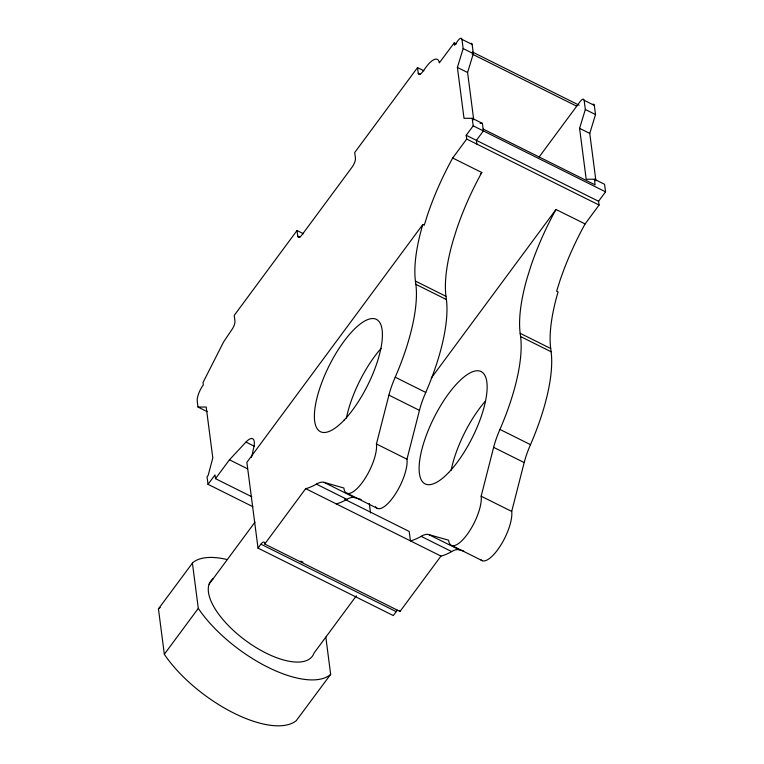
<?xml version="1.0" encoding="UTF-8"?>
<svg xmlns="http://www.w3.org/2000/svg" width="764" height="764" viewBox="0 0 764 764"><rect width="100%" height="100%" fill="white"/><g stroke="black" fill="none" stroke-linecap="round" stroke-linejoin="round"><path stroke-width="1.15" d="M463.7 551.054L459.288 549.803A43.271 14.888 -63.5 0 0 451.658 551.57L451.199 551.847A125.497 43.176 -63.5 0 1 442.251 555.762L440.962 556.096L400.011 611.467L264.736 544.016L305.686 488.645L306.975 488.311A125.497 43.176 -63.5 0 0 315.933 484.395L316.392 484.118A43.271 14.888 -63.5 0 1 324.012 482.351L343.867 488.005A30.293 10.419 -63.5 0 0 362.289 482.485A30.293 10.419 -63.5 0 0 376.432 443.979L388.905 395.131A47.607 16.378 -63.5 0 1 395.217 377.215L395.227 377.187A125.497 43.176 -63.5 0 0 415.855 284.323L415.425 281.076A125.497 43.176 -63.5 0 1 422.482 225.6L422.826 224.482L424.278 225.208L427.42 215.171A125.497 43.176 -63.5 0 1 452.699 158.005L466.699 139.048L466.212 135.276L473.193 125.85L472.209 118.305L464.015 118.315L457.397 67.423L463.156 48.562L461.962 39.375A6.494 2.235 -63.5 0 0 458.018 40.559L454.523 45.277L454.217 42.918L456.356 43.987M375.525 506.752A30.293 10.419 -63.5 0 0 394.94 494.7A30.293 10.419 -63.5 0 0 406.973 459.202L419.455 410.363A47.607 16.378 -63.5 0 1 425.758 392.438L425.768 392.419A125.497 43.176 -63.5 0 0 446.396 299.555L445.975 296.308A125.497 43.176 -63.5 0 1 453.023 240.822L456.509 229.677A125.497 43.176 -63.5 0 1 481.788 172.511L452.699 158.005M344.545 499.207L409.189 531.448L410.421 540.864L411.7 540.53A125.497 43.176 -63.5 0 0 420.658 536.614L421.117 536.338A43.271 14.888 -63.5 0 1 428.738 534.571L448.592 540.215A30.293 10.419 -63.5 0 0 467.014 534.695A30.293 10.419 -63.5 0 0 481.158 496.199L493.639 447.351A47.607 16.378 -63.5 0 1 499.942 429.425L499.952 429.406A125.497 43.176 -63.5 0 0 520.58 336.542L520.16 333.295A125.497 43.176 -63.5 0 1 527.208 277.809L530.693 266.665A125.497 43.176 -63.5 0 1 555.972 209.498L431.316 378.008M480.852 559.764A30.293 10.419 -63.5 0 0 500.353 545.859A30.293 10.419 -63.5 0 0 511.708 511.422L524.18 462.583A47.607 16.378 -63.5 0 1 530.493 444.658L530.502 444.638A125.497 43.176 -63.5 0 0 551.121 351.774L550.701 348.518A125.497 43.176 -63.5 0 1 557.749 293.042L558.102 291.924L556.65 291.208L559.783 281.171A125.497 43.176 -63.5 0 1 585.062 224.005L599.071 205.048L598.575 201.276L605.556 191.84L604.572 184.305L594.392 179.225L586.189 179.234L579.58 128.342L585.339 109.491L584.145 100.294A6.494 2.235 -63.5 0 0 580.191 101.478L539.097 157.04M473.728 119.843L467.587 72.504L473.336 53.642L472.142 44.455A6.494 2.235 -63.5 0 0 471.14 43.281M595.91 180.762L589.76 133.423L595.519 114.562L594.325 105.375A6.494 2.235 -63.5 0 0 592.979 104.257M303.423 233.708L297.024 230.518L234.223 315.417L234.949 321.071A6.924 2.378 -63.5 0 1 231.721 329.876L223.661 341.823L203.014 382.535L203.32 384.894A12.978 4.469 -63.5 0 0 197.255 401.396L197.991 407.05L207.159 411.615M423.905 70.823L417.507 67.624L354.706 152.533L355.441 158.186A6.924 2.378 -63.5 0 1 352.204 166.982L301.961 234.911A6.924 2.378 -63.5 0 1 297.75 236.172L297.024 230.518M454.217 42.918L439.31 62.868A21.64 7.439 -63.5 0 0 426.169 66.984L422.454 72.017A6.924 2.378 -63.5 0 1 418.242 73.277L417.507 67.624M252.865 506.685L208.028 484.328L215.009 474.893L215.496 478.665L251.795 496.762M215.496 478.665L229.458 459.794L245.96 442.089L254.498 446.348M422.826 224.482L246.877 462.354L258.022 548.113L393.288 615.564L396.201 611.63A6.055 2.082 -63.5 0 1 397.481 610.197M325.827 637.119L330.659 674.364L296.251 720.691A89.149 38.143 36.5 0 1 233.88 713.118A89.149 38.143 36.5 0 1 164.967 655.235L164.336 654.28L158.444 608.879L192.853 562.552A89.149 38.143 36.5 0 1 227.042 559.534M480.422 174.335L481.836 172.425M209.097 584.193L254.995 522.137M164.336 654.28L198.296 608.364L192.404 562.972M258.022 548.113L260.925 544.178A6.055 2.082 -63.5 0 1 264.611 543.07L264.736 544.016M356.339 595.853L313.975 653.144A63.183 27.036 36.5 0 1 245.339 640.318A63.183 27.036 36.5 0 1 213.318 578.549M158.444 608.879L158.893 608.469A89.149 38.143 36.5 0 1 160.23 607.485M330.659 674.364L330.21 674.784A89.149 38.143 36.5 0 1 267.839 667.201A89.149 38.143 36.5 0 1 198.927 609.319L198.296 608.364M361.171 499.465L354.553 497.584A43.271 14.888 -63.5 0 0 346.932 499.35L346.474 499.627A125.497 43.176 -63.5 0 1 337.526 503.543L336.236 503.877M480.05 123.386L482.399 123.386L483.373 130.921L476.392 140.356L476.889 144.129M197.991 407.05L206.194 407.04L212.803 457.932L208.219 475.218L207.054 476.784L208.028 484.328M461.962 39.375L472.142 44.455M584.145 100.294L594.325 105.375M472.362 51.971L579.112 105.193M463.156 48.562L473.336 53.642M585.339 109.491L595.519 114.562M472.171 54.072L576.705 106.196M457.397 67.423L467.587 72.504M579.58 128.342L589.76 133.423M418.242 73.277L420.372 74.347M472.209 118.305L482.399 123.386M483.125 129.04L595.127 184.878L594.392 179.225M473.193 125.85L605.556 191.84M466.212 135.276L598.575 201.276M466.699 139.048L599.071 205.048M555.972 209.498L585.109 223.919M415.425 281.076L445.975 296.308M520.16 333.295L550.701 348.518M415.855 284.323L446.396 299.555M520.58 336.542L551.121 351.774M297.75 236.172L299.889 237.232M395.217 377.215L425.758 392.438M499.942 429.425L530.493 444.658M388.905 395.131L419.455 410.363M493.639 447.351L524.18 462.583M376.432 443.979L406.973 459.202M481.158 496.199L511.708 511.422M347.123 493.296L377.664 508.528M451.849 545.515L482.39 560.747M324.012 482.351L354.553 497.584M428.738 534.571L459.288 549.803M316.392 484.118L346.932 499.35M421.117 536.338L451.658 551.57M305.686 488.645L440.962 556.096M229.458 459.794L247.603 468.848M300.825 561.129L302.955 562.189M260.925 544.178L396.201 611.63M399.887 610.522L400.011 611.467M369.308 503.476L370.53 512.921M451.152 470.242A62.743 21.583 -63.5 0 1 485.169 401.396M346.426 418.023A62.743 21.583 -63.5 0 1 381.179 348.336M245.96 442.089A17.314 5.959 -63.5 0 1 253.524 448.458L252.225 454.523A8.652 2.98 -63.5 0 1 251.394 457.378M448.678 472.534A62.743 21.583 -63.5 0 0 484.557 374.847A62.743 21.583 -63.5 0 0 426.14 435.814A62.743 21.583 -63.5 0 0 448.678 472.534M343.953 420.315A62.743 21.583 -63.5 0 0 379.823 322.628A62.743 21.583 -63.5 0 0 321.415 383.595A62.743 21.583 -63.5 0 0 343.953 420.315"/></g></svg>
